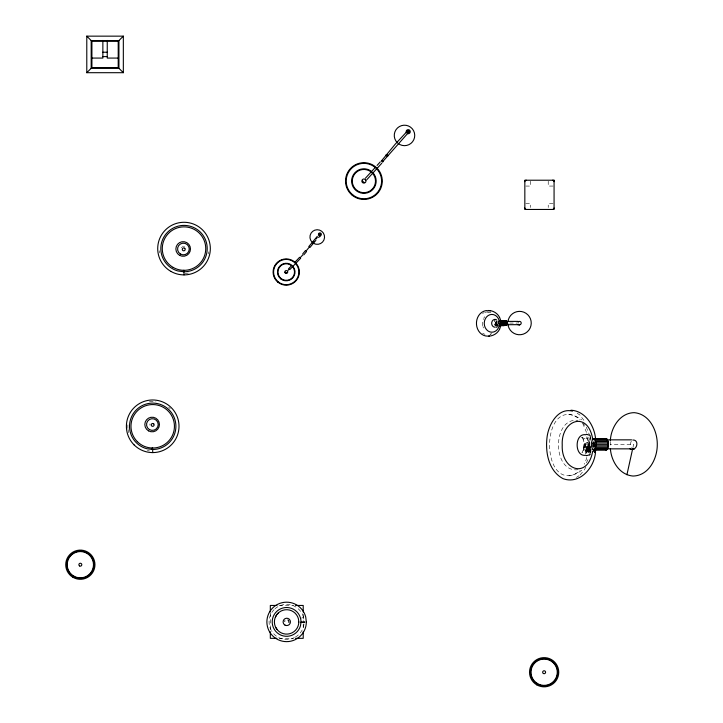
<?xml version="1.0" encoding="UTF-8"?>
<svg xmlns="http://www.w3.org/2000/svg" width="723" height="723" viewBox="0 0 723 723"><rect width="100%" height="100%" fill="white"/><g stroke="black" fill="none" stroke-linecap="round" stroke-linejoin="round"><path stroke-width="0.54" stroke-dasharray="3.62 2.71" d="M587.799 437.026L588.486 444.997L587.898 452.191A73.565 3.57 8.4 0 0 589.489 452.119L590.854 451.748L589.019 451.089L589.525 444.988L587.356 450.962C580.334 451.342 585.865 443.054 583.045 439.268L583.362 440.027L581.916 437.487L587.51 439.891L590.23 443.072M584.048 447.203L583.072 450.763L585.015 443.127L589.941 441.69L588.423 448.115L589.941 441.69M584.545 447.266L585.585 442.648L583.985 449.363L584.573 446.913M585.377 447.004L586.452 442.268L584.889 448.866L585.404 446.687M586.1 450.709L586.859 446.651L584.817 444.365L585.015 443.127L583.804 447.989L584.762 443.705M587.898 447.32L589.588 448.26L587.465 450.546L586.85 446.715L587.898 447.32L587.438 450.98L590.528 451.468L591.034 448.92M588.865 447.51L589.787 443.642L588.585 444.663L590.085 446.769L590.203 450.917C583.886 450.655 590.42 441.455 586.787 437.966L587.004 438.509L585.675 435.824L586.208 436.466M588.585 444.663L587.709 448.64L587.898 447.88M590.284 450.935L589.805 444.988L589.39 450.068L590.085 446.769M590.854 451.748L591.062 449.2M592.86 446.624L592.996 444.979L595.011 444.97M593.791 448.396C596.339 446.245 591.053 441.988 595.011 443.289A74.523 10.294 25.3 0 1 592.869 443.407M497.885 325.648C493.52 326.679 495.607 321.898 494.189 320.705L494.55 321.03M496.791 322.187L495.797 322.431L495.002 324.907L495.291 324.003M495.689 324.04L496.222 322.286L495.445 324.726L495.707 323.922M496.05 325.404C496.891 324.031 494.668 320.858 495.273 324.13M496.71 325.504L496.936 324.157L496.421 323.904L496.728 325.341L495.472 326.859L496.077 325.142M496.999 325.278L496.385 320.705M498.174 326.136L496.936 325.946L497.867 325.44M610.23 441.482L610.311 447.636M149.959 423.904L149.959 425.196M589.019 451.089L589.588 448.26M587.862 448.359L588.766 444.256L586.814 452.038L589.399 441.798L587.871 448.251M593.402 443.443L594.089 440.343M632.923 447.573L633.637 444.347L610.311 444.347M593.014 447.754L593.999 443.38L593.05 447.347M594.225 446.57L594.722 444.374M595.047 441.03L593.538 446.425M588.911 447.944L589.308 446.263M589.715 446.172L589.344 447.727L589.688 446.407M589.787 443.642L588.106 450.682L589.29 446.516M594.252 446.272L594.731 444.265M590.375 453.42L590.89 451.306M587.898 452.128L588.179 451.007A71.008 9.806 25.3 0 0 589.787 450.818L591.062 450.185M586.154 449.995L584.934 454.65L587.356 450.962M589.453 455.589L590.7 449.29L590.393 452.688L587.898 452.191M494.704 325.142L495.382 322.82M496.846 323.832L496.62 324.537L496.837 323.94M496.918 324.5L497.135 323.814M497.126 323.922L496.403 325.892L496.846 324.636M497.126 324.284L496.728 325.522L497.108 324.446M583.38 450.004L581.952 452.553L587.537 450.104L590.239 446.904M586.154 453.285L587.031 451.495M588.865 452.508L589.95 450.302M586.344 462.892L588.911 457.641M585.883 466.877L584.555 469.579L579.954 475.119M631.26 441.166L630.275 444.347L631.26 447.537M495.861 326.688L496.511 325.693M181.247 247.754L181.645 247.239M583.66 449.706L590.076 448.766M587.591 450.022L590.474 449.57M581.78 470.275C539.042 500.922 538.771 389.462 581.663 419.774M497.776 324.5L496.728 325.341L496.421 323.904M494.839 325.034L497.026 324.79M496.782 325.151L495.327 325.693M576.376 477.451L579.06 475.698M182.169 246.841L184.663 246.841M491.197 333.999L490.339 334.252M301.527 618.066L303.588 617.532L304.031 621.174M578.038 469.688C552.038 473.023 551.947 417.234 577.921 420.379M568.811 475.861L573.917 474.785L578.68 471.694A30.086 20.334 89.9 0 0 580.126 470.239M497.921 325.91L496.936 325.946M592.715 443.362L594.731 443.353M592.453 443.524L594.469 443.515M593.068 444.139L597.099 444.121M592.968 444.546L596.99 444.528M592.968 445.413L594.984 445.404M593.077 445.811L595.083 445.802M592.462 446.434L594.478 446.425M525.811 186.064L530.682 186.064L530.682 181.193M553.095 186.064L548.224 186.064L548.224 181.193M525.811 203.606L530.682 203.606L530.682 207.501M553.095 203.606L548.224 203.606L548.224 207.501M509.67 323.054L517.352 323.054M592.517 442.883L594.595 442.883M592.435 444.347L594.514 444.347M592.517 445.82L594.595 445.82M279.096 605.449L293.348 605.449M279.096 638.337L293.348 638.337M487.429 311.975L490.854 312.517M498.075 325.477L497.27 325.341M494.659 320.795L497.008 321.545M497.487 325.54L498.237 325.684M568.676 414.297L573.791 415.318L578.554 418.373L579.918 420M497.072 325.513L498.183 326.046M577.126 413.213L579.819 414.939L585.332 422.241M588.179 451.007L590.51 452.508M582.892 423.109L584.916 425.513M586.263 427.112L589.67 435.391M582.657 423.253L586.66 432.797M588.838 437.478L590.61 442.241M589.95 436.403L590.492 438.436M586.859 446.651L587.465 450.546M592.923 441.852L593.194 444.979M590.79 437.885L590.971 439.909M590.248 435.996L590.682 440.623M303.217 614.216L303.217 622.991M303.217 624.085L303.217 628.468M270.321 613.122L270.321 630.664M586.823 457.406A30.086 20.334 89.9 0 1 584.229 464.202M484.97 334.297A11.351 9.761 89.8 0 1 482.612 333.176M482.557 313.511A11.351 9.761 89.8 0 1 484.094 312.661M484.907 312.363A11.351 9.761 89.8 0 1 489.959 312.354M496.891 320.361A11.351 9.761 89.8 0 1 497.225 323.298M491.622 333.601A11.351 9.761 89.8 0 1 490.022 334.288M483.542 328.007A9.336 8.025 89.8 0 1 482.946 326.534M482.729 325.757A9.336 8.025 89.8 0 1 483.515 318.671M483.886 317.984A9.336 8.025 89.8 0 1 484.781 316.737M497.948 325.251A3.922 3.371 89.8 0 1 497.415 326.064M208.658 251.839A24.853 24.853 0 0 1 208.278 253.981M188.342 273.068A24.853 24.853 0 0 1 185.097 273.421M159.548 252.914A24.853 24.853 0 0 1 159.259 250.754M149.462 450.926A24.853 24.853 0 0 1 147.32 450.546M128.703 432.716A24.853 24.853 0 0 1 128.07 429.525M127.953 428.45A24.853 24.853 0 0 1 127.953 424.121M149.462 401.645A24.853 24.853 0 0 1 155.951 401.645M168.685 407.248A24.853 24.853 0 0 1 170.276 408.712M304.031 623.913A17.542 17.542 0 0 1 295.228 637.18M294.424 637.614A17.542 17.542 0 0 1 271.803 631.315M271.333 630.528A17.542 17.542 0 0 1 274.324 609.381M274.993 608.766A17.542 17.542 0 0 1 303.588 617.532M586.525 446.534L586.055 448.522L586.525 446.534M587.709 446.453L587.257 448.359L587.709 446.453M590.04 446.064L589.706 447.483L590.04 446.064M496.258 323.859L496.023 324.6L496.258 323.859M589.173 443.913L587.465 451.035L589.173 443.913M593.963 445.368L592.996 444.979L593.963 445.368M583.054 438.337L581.861 437.569L583.054 438.337"/><path stroke-width="1.08" d="M593.655 450.022L594.243 449.823C596.574 446.877 596.574 441.816 594.243 438.87L593.068 438.87C590.736 441.816 590.736 446.877 593.068 449.823L606.733 449.823C609.064 446.877 609.064 441.816 606.733 438.87L593.655 438.68M499.783 325.151C503.172 323.38 498.255 318.292 498.707 323.597C498.834 326.57 506.227 326.272 506.931 324.103C508.314 319.693 502.413 320.623 499.783 320.967M407.212 131.667L408.188 130.691A1.039 1.012 44.1 0 1 409.209 131.713L382.431 161.961A1.039 0.461 40.3 0 1 382.006 161.726M499.286 320.985A8.902 7.655 89.8 0 0 488.052 315.617A8.902 7.655 89.8 0 0 486.507 329.625A8.902 7.655 89.8 0 0 498.545 327.745L499.575 324.573M610.357 440.461C611.016 427.483 620.009 412.815 634.252 412.661C649.805 414.062 657.623 431.161 657.279 445.178C657.144 459.042 648.567 475.788 633.014 476.041C619.539 474.939 611.197 461.129 610.393 448.667M318.373 237.343C321.256 237.343 320.895 231.333 319.186 234.55M288.884 622.458L288.667 620.795M593.655 451.504L595.517 452.218C594.351 467.7 579.719 484.826 563.054 478.662C548.206 470.763 545.015 451.441 547.194 436.168C549.001 424.094 558.093 407.528 572.517 411.107M301.012 622.051L300.479 625.775A14.406 14.406 0 0 1 277.243 632.851A14.406 14.406 0 0 1 280.651 608.793A14.406 14.406 0 0 1 301.012 622.051L304.853 622.087L300.931 622.566M607.7 446.597L607.7 442.096M626.922 474.749L632.688 448.649L633.944 449.354L631.098 449.354L629.923 448.694C636.809 452.381 640.027 439.629 632.77 440M592.661 451.306C587.645 479.945 560.985 469.923 562.232 445.106C560.867 420.28 587.519 410.031 592.652 438.734M499.683 329.055L500.705 325.965L499.828 326.118M499.286 325.621L500.641 325.901M284.654 621.328L284.871 620.795M499.593 329.263C497.551 333.348 493.203 336.041 488.649 336.186M407.429 131.035L395.237 144.166L381.364 160.994M382.901 161.961L382.919 161.563A1.039 0.461 40.3 0 0 381.88 160.569M595.517 452.218L594.523 452.58M319.34 233.9L320.37 233.9L320.452 234.83M302.72 253.881L305.468 250.583M308.82 246.552L317.325 236.313M319.186 234.18L319.304 234.686M306.01 251.062L309.354 247.04M312.499 243.262L313.927 241.536M315.978 239.069L317.225 237.578M303.805 254.858L306.552 251.55M309.887 247.537L315.879 240.334M380.253 161.889L377.09 165.422M381.753 163.271L366.877 179.638M375.129 167.6L365.341 178.301M302.756 254.93L300.135 257.768M299.593 257.28L294.668 262.512M300.678 258.256L289.769 269.625M605.015 439.439L606.145 438.68M291.505 265.793L288.649 268.685M86.787 72.698L91.179 68.305L118.933 68.305L123.335 72.698L86.787 72.698L86.787 36.15L123.335 36.15L123.335 72.698M118.933 68.305L118.933 40.542L123.335 36.15M287.953 270.402L289.209 269.155M595.246 451.947L595.698 450.691L594.875 449.616M286.425 272.887C285.007 273.954 285.151 270.556 285.332 272.788M499.186 322.756L499.195 323.823M505.404 321.247L505.964 320.967M320.271 234.984L320.416 234.885M286.272 272.978L285.603 273.023M590.266 454.577L586.38 455.743M381.392 160.587L381.852 160.587M408.73 132.562L408.233 132.689M585.82 455.264C574.288 457.207 574.243 432.878 585.775 434.749M499.891 326.037L500.759 325.73L500.388 324.998M595.146 449.363L594.595 449.462A77.207 3.742 8.4 0 1 593.827 449.534M496.186 327.257L497.072 327.121M362.801 181.193L363.136 182.295L364.139 182.35M184.022 270.33L183.425 270.402L183.597 271.731M152.707 448.016L152.11 448.097L152.291 449.426M498.78 321.202L500.596 321.428M86.787 36.15L91.179 40.542L118.933 40.542M102.865 52.228L107.248 52.228M102.865 56.62L107.248 56.62M91.568 58.075L102.865 58.075L102.865 40.434M118.545 58.075L107.248 58.075L107.248 40.434M499.494 321.039L506.254 321.039M499.222 321.247L506.516 321.247M505.964 321.401L518.147 321.401M500.569 321.581L506.751 321.581M500.75 322.015L506.931 322.015M500.867 322.521L507.04 322.521M500.903 323.054L507.076 323.054M500.867 323.597L507.04 323.597M500.75 324.103L506.931 324.103M500.569 324.537L506.751 324.537M505.964 324.717L519.123 324.663A1.663 1.663 0 0 0 521.111 323.624A1.663 1.663 0 0 0 520.253 321.554A1.663 1.663 0 0 0 518.111 322.232M500.343 324.871L506.516 324.871M499.494 325.079L506.254 325.079M593.068 438.87L606.733 438.87M594.686 439.34L607.175 439.34M594.785 439.439L607.275 439.439M607.266 439.846L631.522 439.846M595.255 440.343L607.745 440.343M595.616 441.518L608.106 441.518M595.842 442.883L608.332 442.883M595.915 444.347L608.405 444.347M595.842 445.82L608.332 445.82M595.616 447.185L608.106 447.185M595.255 448.359L607.745 448.359M607.266 448.847L630.79 448.847M594.785 449.263L607.275 449.263M593.068 449.823L606.733 449.823M276.9 605.449L270.321 605.449L270.321 612.02M295.544 605.449L303.217 605.449L303.217 612.02M276.9 638.337L270.321 638.337L270.321 631.757M295.544 638.337L303.217 638.337L303.217 631.757M184.022 271.785L178.012 270.998A23.199 23.199 0 0 1 166.245 233.683A23.199 23.199 0 0 1 205.043 238.789A23.199 23.199 0 0 1 184.022 271.785L184.022 274.903M152.707 449.48L146.706 448.694A23.199 23.199 0 0 1 134.939 411.378A23.199 23.199 0 0 1 173.728 416.484A23.199 23.199 0 0 1 152.707 449.48L152.707 452.598M488.576 310.465C493.131 310.583 497.487 313.24 499.557 317.316M499.331 324.473L499.855 324.555M570.989 410.203C585.395 411.007 594.396 425.748 595.589 438.897M586.335 434.261L590.221 435.4M606.145 450.022L605.015 449.263M517.713 324.663L519.701 324.907L518.725 324.5A1.663 1.663 0 0 1 518.382 324.229M287.862 619.991L288.323 620.343M365.666 180.045L365.874 180.533M287.646 271.667L287.51 271.333A1.464 1.464 0 0 1 287.501 272.77L287.266 273.077A1.464 1.464 0 0 1 284.97 271.315L285.205 271.008A1.464 1.464 0 0 1 286.968 270.773M499.656 317.524L500.65 320.298M499.683 324.627L499.774 325.603M91.179 40.542L91.179 68.305M554.071 207.989A1.464 1.464 0 0 1 552.616 209.453M524.835 181.681A1.464 1.464 0 0 1 526.299 180.217M526.299 209.453A1.464 1.464 0 0 1 524.835 207.989M552.616 180.217A1.464 1.464 0 0 1 554.071 181.681M407.221 131.948A1.021 1.021 0 0 1 408.341 130.673A1.021 1.021 0 0 1 409.101 132.201L408.721 132.571A1.021 1.021 0 0 1 407.944 132.68M387.157 156.213A1.021 0.633 39.7 0 0 387.709 156.123L387.799 155.987A1.021 0.633 39.7 0 0 386.218 154.731L386.109 154.867A1.021 0.633 39.7 0 0 386.489 155.852M406.443 132.707A2.042 2.042 0 0 1 407.853 129.67A2.042 2.042 0 0 1 410.23 132.047A2.042 2.042 0 0 1 407.185 133.457M372.002 172.761A11.604 11.604 0 0 1 367.365 192.146A11.604 11.604 0 0 1 352.499 178.861A11.604 11.604 0 0 1 371.251 172.083M372.472 172.282A12.282 12.282 0 0 1 367.564 192.788A12.282 12.282 0 0 1 351.839 178.735A12.282 12.282 0 0 1 371.676 171.568M397.261 142.666A10.23 10.23 0 0 1 401.563 125.63A10.23 10.23 0 0 1 414.523 137.506A10.23 10.23 0 0 1 397.921 143.271M365.341 179.62A2.042 2.042 0 0 1 365.666 182.088L365.341 182.512A2.042 2.042 0 0 1 362.124 180.045L362.449 179.62A2.042 2.042 0 0 1 364.916 179.295M318.861 235.4A1.464 1.464 0 0 1 319.394 232.996A1.464 1.464 0 0 1 321.355 234.496A1.464 1.464 0 0 1 319.168 235.635M292.969 267.203A8.287 8.287 0 0 1 287.772 280.19A8.287 8.287 0 0 1 278.201 269.995A8.287 8.287 0 0 1 291.486 265.63M312.074 242.205A7.311 7.311 0 0 1 314.74 230.176A7.311 7.311 0 0 1 324.528 237.677A7.311 7.311 0 0 1 313.592 243.371M507.935 321.735A11.695 11.695 0 0 1 525.946 313.267A11.695 11.695 0 0 1 525.431 333.167A11.695 11.695 0 0 1 507.88 323.768M506.407 321.618A1.663 0.886 -90 0 1 506.778 323.696A1.663 0.886 -90 0 1 505.729 324.663M495.038 327.221A3.922 3.371 89.8 0 1 491.767 322.295A3.922 3.371 89.8 0 1 496.701 319.9M489.417 335.942A12.815 11.017 89.8 0 1 476.493 324.473A12.815 11.017 89.8 0 1 487.429 310.51M488.387 310.556A12.815 11.017 89.8 0 1 490.284 310.935M277.036 629.344A12.264 12.264 0 0 1 275.888 627.537M275.454 617.18A12.264 12.264 0 0 1 276.439 615.282M277.054 614.414A12.264 12.264 0 0 1 278.5 612.842M362.467 181.148L362.63 182.115L362.503 181.166A1.265 1.003 46.5 0 1 362.584 180.94A1.319 1.048 46.5 0 0 362.503 181.166M118.211 41.274L91.911 41.274L91.911 67.573L118.211 67.573L118.211 41.274M554.071 180.217L524.835 180.217L524.835 209.453L554.071 209.453L554.071 180.217M184.772 248.332L184.464 248.097A1.464 1.464 0 0 0 182.702 250.402L183.009 250.637A1.464 1.464 0 0 0 184.772 248.332M153.728 423.877L153.43 423.642A1.464 1.464 0 0 0 151.658 425.937L151.966 426.172A1.464 1.464 0 0 0 153.728 423.877M306.344 622.096L305.721 616.99A19.738 19.738 0 0 0 274.071 606.669A19.738 19.738 0 0 0 278.093 639.71A19.738 19.738 0 0 0 306.344 622.096M298.816 622.024L298.427 618.861A12.21 12.21 0 0 0 278.852 612.48A12.21 12.21 0 0 0 281.337 632.923A12.21 12.21 0 0 0 298.816 622.024M352.255 195.291A18.391 18.391 0 0 0 382.042 184.04A18.391 18.391 0 0 0 357.397 163.868A18.391 18.391 0 0 0 352.255 195.291M352.679 194.776A17.714 17.714 0 0 0 381.373 183.931A17.714 17.714 0 0 0 357.641 164.501A17.714 17.714 0 0 0 352.679 194.776M278.219 281.834A12.652 12.652 0 0 0 298.716 274.089A12.652 12.652 0 0 0 281.762 260.208A12.652 12.652 0 0 0 278.219 281.834M280.678 278.825A8.775 8.775 0 0 0 294.894 273.457A8.775 8.775 0 0 0 283.136 263.841A8.775 8.775 0 0 0 280.678 278.825M277.912 282.205A13.131 13.131 0 0 0 299.195 274.162A13.131 13.131 0 0 0 281.59 259.756A13.131 13.131 0 0 0 277.912 282.205M537.325 684.021A13.61 13.61 0 0 0 557.749 672.227A13.61 13.61 0 0 0 537.325 660.442A13.61 13.61 0 0 0 537.325 684.021M536.827 683.172A13.159 13.159 0 0 0 557.261 673.086A13.159 13.159 0 0 0 538.31 660.433A13.159 13.159 0 0 0 536.827 683.172M543.398 673.502A1.464 1.464 0 0 0 545.594 672.227A1.464 1.464 0 0 0 543.398 670.962A1.464 1.464 0 0 0 543.398 673.502M536.818 684.889A14.623 14.623 0 0 0 558.752 672.227A14.623 14.623 0 0 0 536.818 659.575A14.623 14.623 0 0 0 536.818 684.889M173.149 267.42A21.735 21.735 0 0 0 205.748 248.595A21.735 21.735 0 0 0 173.149 229.769A21.735 21.735 0 0 0 173.149 267.42M170.863 271.378A26.317 26.317 0 0 0 210.33 248.595A26.317 26.317 0 0 0 170.863 225.802A26.317 26.317 0 0 0 170.863 271.378M179.521 255.3A7.311 7.311 0 0 0 190.483 248.974A7.311 7.311 0 0 0 179.521 242.639A7.311 7.311 0 0 0 179.521 255.3M180.488 254.071A5.847 5.847 0 0 0 189.263 249.01A5.847 5.847 0 0 0 180.488 243.94A5.847 5.847 0 0 0 180.488 254.071M134.098 444.889A26.317 26.317 0 0 0 178.12 433.095A26.317 26.317 0 0 0 145.892 400.867A26.317 26.317 0 0 0 134.098 444.889M137.334 441.654A21.735 21.735 0 0 0 173.701 431.911A21.735 21.735 0 0 0 147.085 405.296A21.735 21.735 0 0 0 137.334 441.654M149.444 429.607A5.847 5.847 0 0 0 158.22 424.546A5.847 5.847 0 0 0 149.444 419.485A5.847 5.847 0 0 0 149.444 429.607M148.477 430.845A7.311 7.311 0 0 0 159.44 424.509A7.311 7.311 0 0 0 148.477 418.183A7.311 7.311 0 0 0 148.477 430.845M73.032 577.361A14.623 14.623 0 0 0 94.957 564.699A14.623 14.623 0 0 0 73.032 552.047A14.623 14.623 0 0 0 73.032 577.361M73.538 576.493A13.61 13.61 0 0 0 93.954 564.699A13.61 13.61 0 0 0 73.538 552.914A13.61 13.61 0 0 0 73.538 576.493M73.764 576.095A13.159 13.159 0 0 0 93.493 564.699A13.159 13.159 0 0 0 73.764 553.312A13.159 13.159 0 0 0 73.764 576.095M79.611 565.964A1.464 1.464 0 0 0 81.798 564.699A1.464 1.464 0 0 0 79.611 563.434A1.464 1.464 0 0 0 79.611 565.964M284.934 625.07A3.669 3.669 0 0 0 290.438 621.888A3.669 3.669 0 0 0 284.934 618.716A3.669 3.669 0 0 0 284.934 625.07"/></g></svg>
